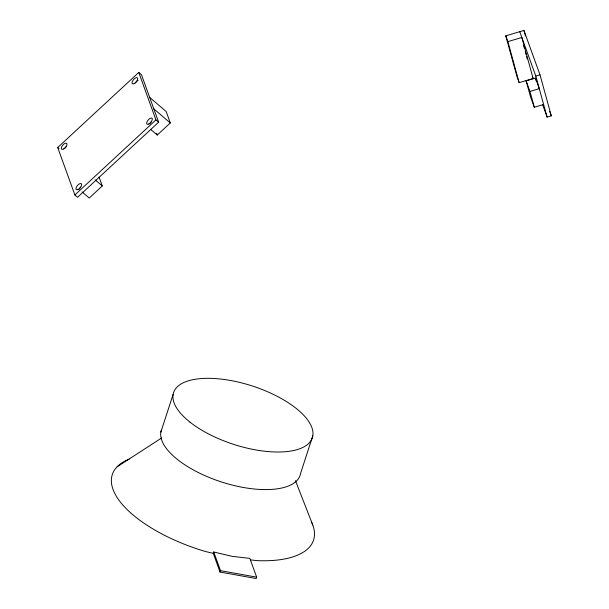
<?xml version="1.0" encoding="UTF-8"?>
<svg xmlns="http://www.w3.org/2000/svg" width="609" height="609" viewBox="0 0 609 609"><rect width="100%" height="100%" fill="white"/><g stroke="black" fill="none" stroke-linecap="round" stroke-linejoin="round"><path stroke-width="0.91" d="M160.867 432.07L173.085 394.495M213.211 553.178L220.039 572.041L256.214 578.55L256.663 577.165L249.865 558.377L232.235 556.382L213.736 551.982L213.279 553.368L205.317 551.48A105.799 44.434 18 0 1 129.093 459.156M220.039 572.041L220.496 570.656L213.736 551.982M312.782 435.854L300.564 473.421A72.966 30.648 18 0 1 223.64 482.655A72.966 30.648 18 0 1 161.278 430.335M57.703 147.515L138.768 72.433L141.471 74.74L158.644 122.188L77.579 197.27L74.877 194.964L57.703 147.515L59.058 148.672M66.571 146.381L65.848 147.051A3.867 1.758 -49.5 0 0 64.653 148.634M74.877 194.964L155.942 119.882L138.768 72.433M99.092 177.143L102.282 185.951L89.234 198.039L82.078 191.919M150.811 129.534L157.259 135.038L170.299 122.957L166.158 111.5L149.685 97.425M136.896 81.233L137.428 80.769A3.867 1.758 -49.5 0 1 138.167 80.289M117.134 466.799L161.629 437.985M505.774 35.847L507.868 41.633L521.844 37.484L533.134 78.515L519.157 82.664L517.056 76.879L505.774 35.847L523.946 30.45L540.008 74.823L551.297 115.855L547.103 117.095L542.657 104.817M519.751 31.698L535.813 76.064L540.008 74.823M526.13 80.852L535.456 78.089L539.285 88.663L529.959 91.434L526.13 80.852L530.485 96.686L534.314 107.26L543.639 104.497M250.352 559.869L256.968 560.623A105.799 44.434 18 0 0 311.405 521.86M220.496 570.656L256.663 577.165M153.826 108.882L170.299 122.957M155.942 119.882L158.644 122.188M95.118 179.838L102.282 185.951M295.487 480.707L312.744 524.981M549.691 111.417L551.297 115.855M532.54 76.863L533.134 78.515M156.62 133.272L157.259 135.038M523.946 30.45L525.453 35.923M535.813 76.064L547.103 117.095M535.456 78.089L536.422 81.606M523.512 45.37L524.265 48.111M525.27 51.757L526.024 54.49M526.526 56.317L527.28 59.05M529.959 91.434L534.314 107.26M507.868 41.633L519.157 82.664M135.457 82.976A3.867 1.758 -49.5 0 1 136.698 81.408M149.761 123.985A3.867 1.758 -49.5 0 1 151.527 121.633M79.063 189.468A3.867 1.758 -49.5 0 1 80.83 187.115M189.97 422.128A72.966 30.648 18 0 0 309.098 443.048A72.966 30.648 18 0 0 229.745 380.343A72.966 30.648 18 0 0 189.97 422.128M148.68 124.038A3.867 1.758 -49.5 0 0 152.25 118.603A3.867 1.758 -49.5 0 0 147.53 120.856A3.867 1.758 -49.5 0 0 148.68 124.038M134.254 83.524A3.867 1.758 -49.5 0 0 137.573 78.066A3.867 1.758 -49.5 0 0 132.754 80.67A3.867 1.758 -49.5 0 0 134.254 83.524M63.717 148.916A3.867 1.758 -49.5 0 0 66.815 143.458A3.867 1.758 -49.5 0 0 61.951 146.327A3.867 1.758 -49.5 0 0 63.717 148.916M77.982 189.521A3.867 1.758 -49.5 0 0 81.553 184.085A3.867 1.758 -49.5 0 0 76.833 186.331A3.867 1.758 -49.5 0 0 77.982 189.521"/></g></svg>
